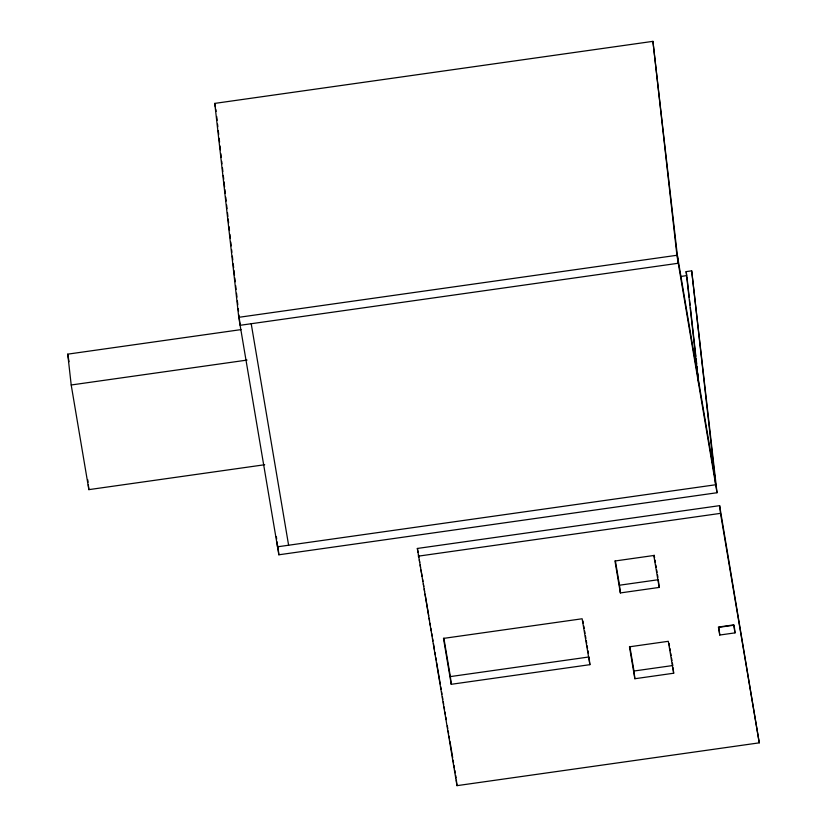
<?xml version="1.0" encoding="UTF-8"?>
<svg xmlns="http://www.w3.org/2000/svg" width="827" height="827" viewBox="0 0 827 827"><rect width="100%" height="100%" fill="white"/><g stroke="black" fill="none" stroke-linecap="round" stroke-linejoin="round"><path stroke-width="1.24" d="M698.774 384.338L686.131 271.618L691.682 270.832L717.019 492.737L278.864 554.793L238.765 317.32L214.772 103.396L652.927 41.35L678.264 263.255L240.119 325.3L238.962 315.056M238.765 317.32L676.92 255.274L652.927 41.35M264.702 464.733L88.871 489.636L71.205 384.989L67.742 354.152L241.029 329.611M680.642 276.487L686.803 275.608L686.131 271.618M71.205 384.989L247.035 360.086M417.366 548.456L719.635 505.648L759.258 742.842L456.99 785.65L417.366 548.456L418.007 552.26M418.235 556.168L720.503 513.36L719.635 505.648M620.364 592.928L619.495 585.216L658.323 579.717L659.181 587.428L620.364 592.928L614.968 560.995L653.795 555.496L659.181 587.428M734.138 625.171L718.89 627.331L719.759 635.033L735.007 632.872L734.262 626.266M451.232 684.301L450.364 676.589L589.02 656.958L589.889 664.67L451.232 684.301L443.479 638.403L582.136 618.772L589.889 664.67M673.054 667.73L673.674 673.23L634.857 678.729L633.989 671.017L672.816 665.528L672.392 663.068M677.406 255.543L714.807 477.045M676.92 255.274L717.019 492.737M720.503 513.36L759.258 742.842M735.007 632.872L733.663 624.892L718.405 627.052L719.759 635.033M654.178 555.155L654.591 557.615M655.005 560.065L655.418 562.525M655.832 564.975L656.245 567.436M656.659 569.896L657.072 572.346M657.496 574.806L657.91 577.256M669.074 643.416L669.498 645.877M669.911 648.337L670.325 650.787M670.738 653.247L671.152 655.697M671.565 658.158L671.979 660.608M673.674 673.23L668.288 641.307L629.461 646.807L634.857 678.729M615.35 560.654L619.495 585.216M629.843 646.466L633.989 671.017M582.942 620.984L583.366 623.465M583.779 625.946L584.203 628.427M584.627 630.908L585.04 633.389M585.464 635.87L585.878 638.351M586.302 640.832L586.715 643.313M587.139 645.794L587.552 648.275M587.976 650.756L588.39 653.237M443.872 638.144L450.364 676.589M418.441 554.793L418.865 557.326M419.299 559.869L419.723 562.401M420.147 564.934L420.581 567.477M421.005 570.01L422.08 576.347M422.504 578.89L422.938 581.422M423.362 583.955L423.796 586.488M424.22 589.031L424.644 591.563M425.078 594.096L428.717 615.65M429.141 618.193L429.575 620.726M429.999 623.258L430.433 625.791M430.857 628.334L431.28 630.867M431.715 633.399L432.139 635.942M432.573 638.475L432.997 641.008M433.431 643.551L434.495 649.888M434.93 652.42L435.353 654.953M435.777 657.496L436.211 660.029M436.635 662.561L440.274 684.115M440.708 686.658L441.132 689.191M441.566 691.723L441.99 694.256M442.414 696.799L442.848 699.332M443.272 701.865L443.706 704.408M444.13 706.94L444.564 709.473M444.988 712.016L445.412 714.549M445.846 717.081L446.27 719.614M447.345 725.961L447.769 728.494M448.203 731.027L448.627 733.57M449.061 736.102L449.485 738.635M449.909 741.168L452.7 757.656M453.124 760.189L453.547 762.732M453.982 765.264L454.405 767.797M454.84 770.33L455.263 772.873M455.698 775.406L456.122 777.938M214.772 103.396L215.351 106.817M215.733 109.102L216.116 111.387M251.212 323.729L288.613 545.231M67.742 354.152L69.023 361.719M691.682 270.832L715.675 484.756L277.521 546.802L276.942 541.685M686.948 276.89L689.253 297.389M689.532 299.953L690.111 305.07M690.4 307.634L695.858 356.313M696.148 358.866L696.716 363.994M697.006 366.557L697.44 370.403M697.73 372.956L698.009 375.52M456.37 780.14L456.99 785.65M277.862 545.82L278.864 554.793M276.373 536.558L276.663 539.121M216.695 116.504L217.129 120.349M217.553 124.195L217.842 126.758M218.276 130.594L218.71 134.439M219.134 138.285L219.569 142.13M220.003 145.965L220.427 149.811M220.861 153.657L221.295 157.492M221.719 161.337L222.008 163.901M222.442 167.747L222.876 171.592M223.3 175.427L223.735 179.273M224.024 181.837L224.593 186.964M224.882 189.517L225.316 193.363M225.75 197.208L226.174 201.054M226.608 204.889L227.043 208.735M227.466 212.58L227.901 216.426M228.19 218.979L228.624 222.825M229.048 226.67L229.482 230.516M229.916 234.351L230.34 238.197M230.774 242.042L231.209 245.888M231.643 249.723L231.922 252.287M232.356 256.132L232.79 259.978M233.214 263.813L233.648 267.659M233.938 270.222L234.506 275.35M234.796 277.903L235.23 281.749M235.664 285.594L236.088 289.44M236.522 293.275L236.956 297.12M237.38 300.966L237.814 304.812M238.248 308.647L238.538 311.21M87.765 479.774L88.044 482.234M88.324 484.705L88.871 489.636"/></g></svg>
